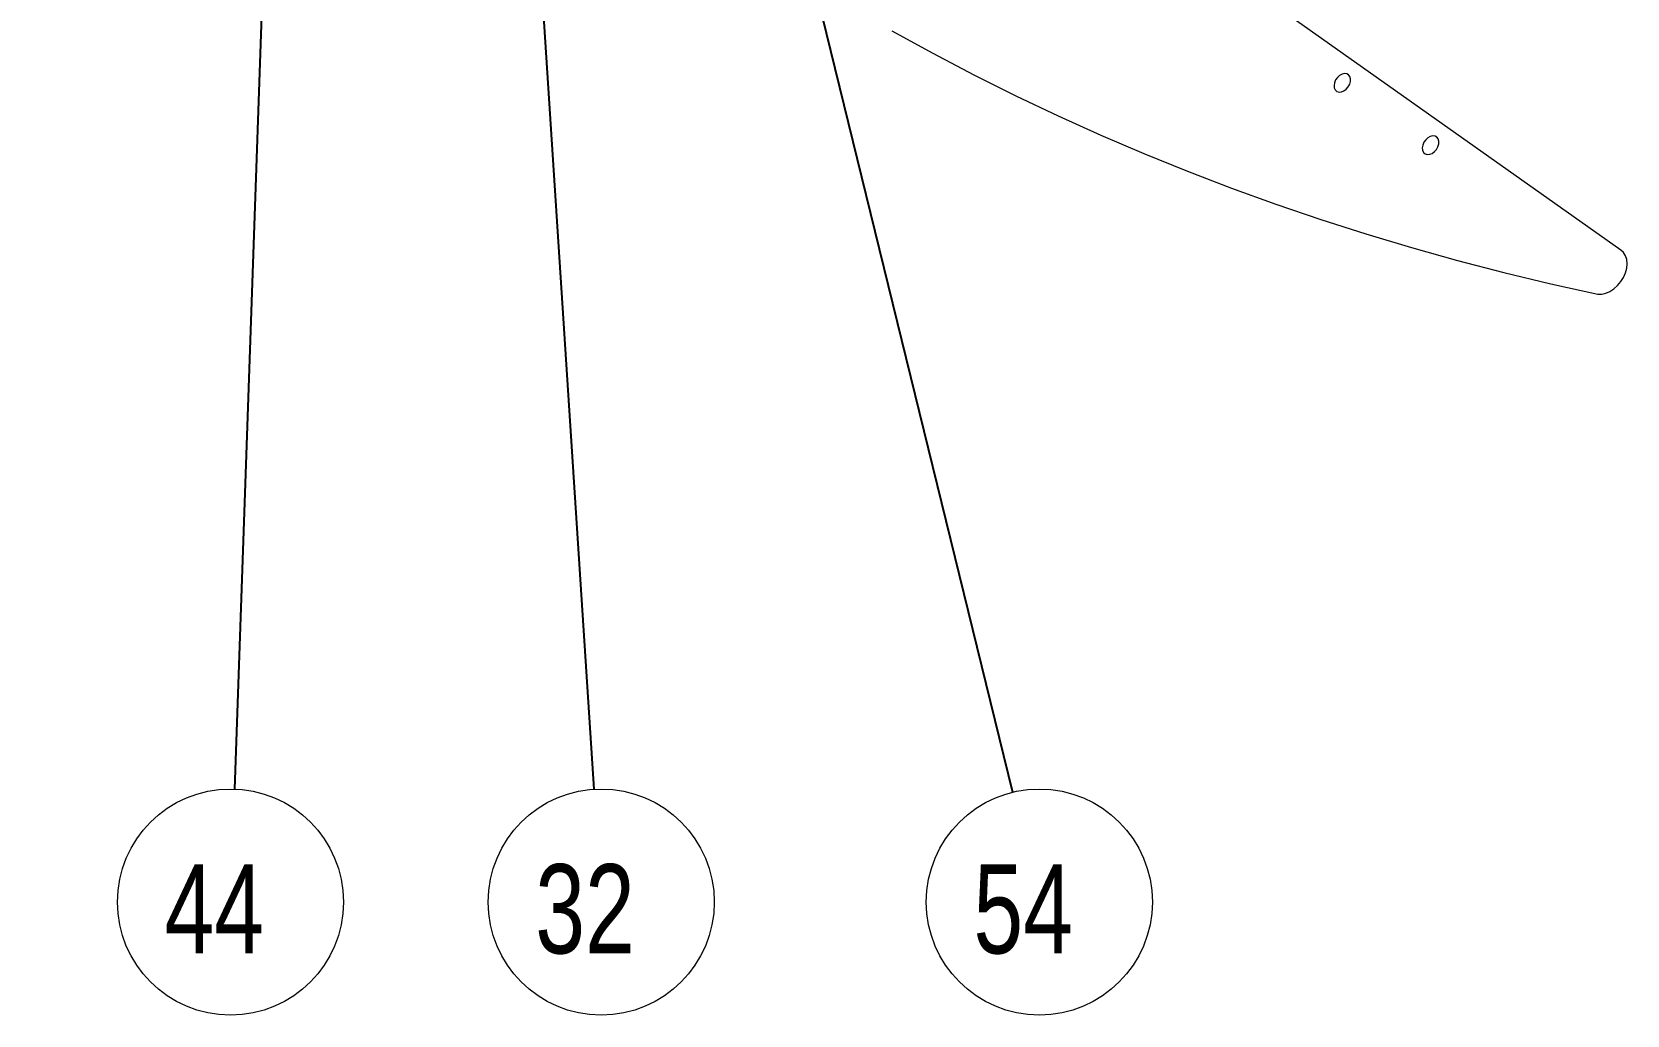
# Model space of a CAD drawing. Header units: millimetres. Extents: x 32 to 249, y 39 to 190.
# Drawn here: x 183 to 245.6, y 40.8 to 79.4 of the extents above; entities that cross this region are included whole.
import ezdxf

# ---------------------------------------------------------------- set-up
doc = ezdxf.new("R2010")
doc.units = ezdxf.units.MM
doc.styles.add('SLDTEXTSTYLE0', font='TXT', dxfattribs={"width": 0.75})
doc.dimstyles.new('SLDDIMSTYLE0', dxfattribs={"dimtxt": 0, "dimasz": 3.302, "dimexe": 0, "dimexo": 0.0625, "dimgap": 0, "dimtad": 0, "dimtih": 1, "dimtoh": 1, "dimdec": 0, "dimrnd": 1e-09, "dimzin": 0, "dimdsep": 46, "dimtxsty": 'Standard', "dimsah": 1, "dimcen": 0.09, "dimadec": 0, "dimazin": 0, "dimtfac": 3.302, "dimtdec": 0, "dimtofl": 0, "dimtmove": 0, "dimatfit": 3, "dimfxl": 1, "dimfrac": 2, "dimtolj": 1, "dimtzin": 0, "dimarcsym": 0})

# ---------------------------------------------------------------- blocks, each defined once
blk = doc.blocks.new('SW_NOTE_53')
at = {"color": 0, "linetype": 'Continuous', "lineweight": 0}
blk.add_circle((1.056, -4.308), 4.436, dxfattribs=at)
at = {"color": 0, "linetype": 'Continuous', "lineweight": 0, "insert": (-1.53, -2.823), "char_height": 3.5, "attachment_point": 1, "style": 'SLDTEXTSTYLE0'}
blk.add_mtext('54', dxfattribs=at)
blk = doc.blocks.new('SW_NOTE_54')
at = {"color": 0, "linetype": 'Continuous', "lineweight": 0}
blk.add_circle((0.288, -4.426), 4.436, dxfattribs=at)
at = {"color": 0, "linetype": 'Continuous', "lineweight": 0, "insert": (-2.298, -2.941), "char_height": 3.5, "attachment_point": 1, "style": 'SLDTEXTSTYLE0'}
blk.add_mtext('32', dxfattribs=at)
blk = doc.blocks.new('SW_NOTE_55')
at = {"color": 0, "linetype": 'Continuous', "lineweight": 0}
blk.add_circle((-0.156, -4.433), 4.436, dxfattribs=at)
at = {"color": 0, "linetype": 'Continuous', "lineweight": 0, "insert": (-2.742, -2.948), "char_height": 3.5, "attachment_point": 1, "style": 'SLDTEXTSTYLE0'}
blk.add_mtext('44', dxfattribs=at)

msp = doc.modelspace()

# ---------------------------------------------------------------- linework, layer by layer
at = {"color": 7, "linetype": 'Continuous', "lineweight": 15}
msp.add_line((245.365, 70.797), (183.008, 114.883), dxfattribs=at)
at = {"color": 7, "linetype": 'Continuous', "lineweight": 15, "flags": 128}
for points in [[(216.753, 79.4), (218.355, 78.521), (219.976, 77.673), (221.615, 76.856), (223.273, 76.069), (224.949, 75.313), (226.641, 74.588), (228.352, 73.895), (230.078, 73.232), (231.822, 72.601), (233.581, 72.001), (235.357, 71.433), (237.148, 70.897), (238.954, 70.393), (240.774, 69.92), (242.61, 69.48), (244.459, 69.071)], [(234.662, 77.201), (234.72, 77.304), (234.752, 77.413), (234.755, 77.518), (234.73, 77.608), (234.678, 77.678), (234.605, 77.719), (234.515, 77.729), (234.419, 77.706), (234.323, 77.653), (234.237, 77.574), (234.168, 77.477), (234.123, 77.369), (234.104, 77.262), (234.115, 77.163), (234.154, 77.082), (234.218, 77.026), (234.3, 77), (234.394, 77.007), (234.492, 77.045), (234.583, 77.112), (234.662, 77.201)], [(238.126, 74.752), (238.184, 74.855), (238.216, 74.964), (238.22, 75.068), (238.194, 75.159), (238.143, 75.228), (238.069, 75.27), (237.98, 75.279), (237.883, 75.257), (237.787, 75.204), (237.701, 75.125), (237.632, 75.028), (237.587, 74.92), (237.569, 74.812), (237.58, 74.714), (237.619, 74.633), (237.682, 74.577), (237.765, 74.551), (237.859, 74.558), (237.956, 74.596), (238.048, 74.663), (238.126, 74.752)], [(244.459, 69.071), (244.612, 69.072), (244.773, 69.109), (244.933, 69.179), (245.089, 69.281), (245.232, 69.41), (245.358, 69.562), (245.462, 69.729), (245.539, 69.907), (245.588, 70.087), (245.605, 70.264), (245.59, 70.429), (245.543, 70.576), (245.468, 70.701), (245.365, 70.797)]]:
    msp.add_lwpolyline(points, dxfattribs=at)

# ---------------------------------------------------------------- block references
at = {"color": 7, "linetype": 'Continuous', "lineweight": 0}
for name, p in [('SW_NOTE_55', (190.956, 49.649)), ('SW_NOTE_54', (205.06, 49.642)), ('SW_NOTE_53', (221.485, 49.524))]:
    msp.add_blockref(name, p, dxfattribs=at)

# ---------------------------------------------------------------- leaders
for points in [[(193.601, 124.945), (190.956, 49.649)], [(200.598, 118.111), (205.06, 49.642)], [(206.616, 110.206), (221.485, 49.524)]]:
    msp.add_leader(points, dimstyle='SLDDIMSTYLE0', dxfattribs=at)

doc.saveas('drawing.dxf')
